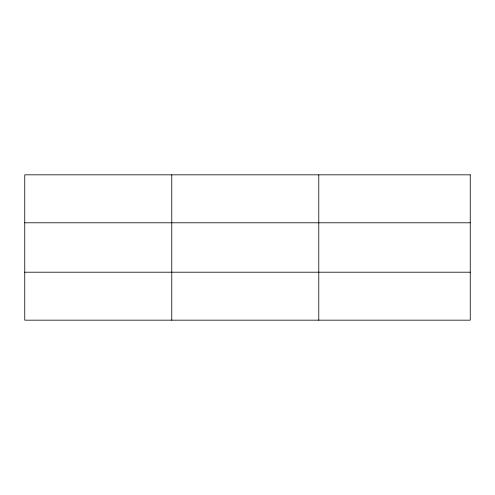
<?xml version="1.0" encoding="UTF-8"?>
<svg xmlns="http://www.w3.org/2000/svg" width="495" height="495" viewBox="0 0 495 495"><rect width="100%" height="100%" fill="white"/><g stroke="black" fill="none" stroke-linecap="round" stroke-linejoin="round"><path stroke-width="0.74" d="M171.765 174.828L171.765 320.172M318.78 174.828L318.78 320.172M24.75 222.793L470.25 222.793M24.75 272.207L470.25 272.207M470.25 174.828L470.25 320.172L24.75 320.172L24.75 174.828L470.25 174.828"/></g></svg>
